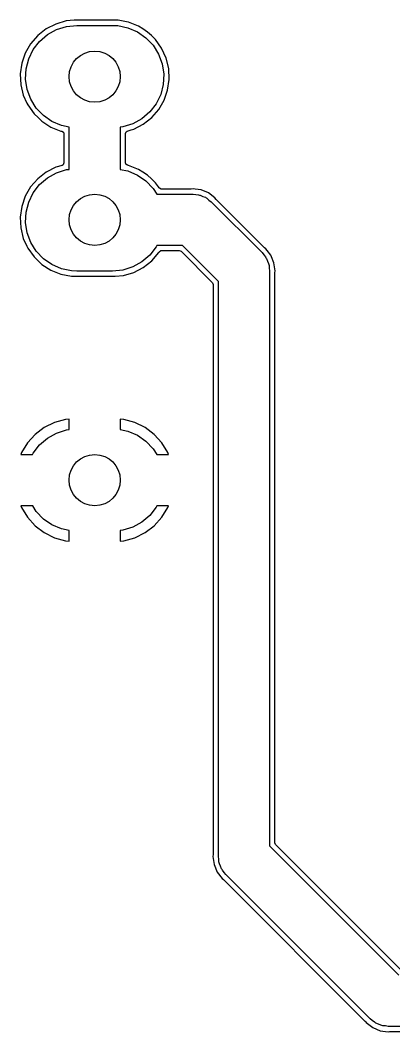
# Model space of a CAD drawing. Extents: x 103 to 225, y -154 to -79.
# Drawn here: x 146.74 to 154.03, y -131.58 to -111.84 of the extents above; entities that cross this region are included whole.
import ezdxf

# ---------------------------------------------------------------- set-up
doc = ezdxf.new("R2010")
doc.units = 0
doc.layers.add('BLACK', color=7, linetype='CONTINUOUS')

msp = doc.modelspace()

# ---------------------------------------------------------------- linework, layer by layer
at = {"layer": 'BLACK', "linetype": 'CONTINUOUS'}
for p, q in [((147.434, -111.918), (147.247, -112.014)), ((147.636, -111.858), (147.434, -111.918)), ((147.793, -111.844), (147.636, -111.858)), ((148.65, -111.843), (147.793, -111.843)), ((147.793, -111.843), (147.793, -111.843)), ((147.793, -111.843), (147.793, -111.844)), ((148.815, -111.875), (148.65, -111.843)), ((148.856, -111.883), (148.815, -111.875)), ((149.052, -111.961), (148.856, -111.883)), ((148.856, -111.883), (148.856, -111.883)), ((147.247, -112.014), (147.082, -112.144)), ((147.12, -112.255), (147.274, -112.123)), ((147.274, -112.123), (147.451, -112.025)), ((147.451, -112.025), (147.644, -111.964)), ((147.644, -111.964), (147.845, -111.944)), ((147.845, -111.944), (148.545, -111.944)), ((148.545, -111.944), (148.646, -111.949)), ((148.646, -111.949), (148.844, -111.99)), ((148.844, -111.99), (149.03, -112.07)), ((149.03, -112.07), (149.196, -112.185)), ((149.133, -112.014), (149.052, -111.961)), ((149.052, -111.961), (149.052, -111.961)), ((149.052, -111.961), (149.052, -111.961)), ((149.228, -112.075), (149.133, -112.014)), ((149.301, -112.144), (149.228, -112.075)), ((146.944, -112.303), (146.839, -112.485)), ((147.082, -112.144), (146.944, -112.303)), ((146.996, -112.415), (147.12, -112.255)), ((149.196, -112.185), (149.336, -112.332)), ((149.38, -112.22), (149.301, -112.144)), ((149.502, -112.391), (149.38, -112.22)), ((146.839, -112.485), (146.771, -112.683)), ((146.907, -112.597), (146.996, -112.415)), ((149.336, -112.332), (149.443, -112.504)), ((149.443, -112.504), (149.513, -112.693)), ((149.59, -112.582), (149.502, -112.391)), ((146.771, -112.683), (146.741, -112.891)), ((146.771, -112.683), (146.771, -112.683)), ((146.857, -112.793), (146.907, -112.597)), ((149.513, -112.693), (149.544, -112.893)), ((149.639, -112.787), (149.59, -112.582)), ((146.741, -112.891), (146.741, -112.891)), ((146.741, -112.891), (146.751, -113.101)), ((146.846, -112.995), (146.857, -112.793)), ((149.544, -112.893), (149.533, -113.095)), ((149.649, -112.997), (149.639, -112.787)), ((146.751, -113.101), (146.751, -113.101)), ((146.751, -113.101), (146.8, -113.306)), ((146.877, -113.195), (146.846, -112.995)), ((149.533, -113.095), (149.483, -113.291)), ((149.619, -113.205), (149.649, -112.997)), ((146.8, -113.306), (146.871, -113.46)), ((146.947, -113.384), (146.877, -113.195)), ((149.483, -113.291), (149.394, -113.473)), ((149.551, -113.403), (149.619, -113.205)), ((146.871, -113.46), (146.888, -113.497)), ((146.888, -113.497), (147.01, -113.668)), ((147.054, -113.556), (146.947, -113.384)), ((149.394, -113.473), (149.27, -113.633)), ((149.446, -113.585), (149.551, -113.403)), ((147.01, -113.668), (147.089, -113.744)), ((147.194, -113.703), (147.054, -113.556)), ((147.36, -113.818), (147.194, -113.703)), ((149.27, -113.633), (149.116, -113.765)), ((149.308, -113.744), (149.446, -113.585)), ((147.089, -113.744), (147.162, -113.813)), ((147.162, -113.813), (147.162, -113.813)), ((147.162, -113.813), (147.162, -113.813)), ((147.162, -113.813), (147.338, -113.927)), ((147.546, -113.898), (147.36, -113.818)), ((147.695, -113.929), (147.546, -113.898)), ((148.939, -113.863), (148.746, -113.924)), ((149.116, -113.765), (148.939, -113.863)), ((148.956, -113.97), (149.143, -113.874)), ((149.143, -113.874), (149.308, -113.744)), ((147.338, -113.927), (147.534, -114.005)), ((147.534, -114.005), (147.555, -114.009)), ((147.555, -114.009), (147.586, -114.029)), ((147.586, -114.029), (147.594, -114.057)), ((147.594, -114.057), (147.594, -114.628)), ((147.695, -114.753), (147.695, -113.929)), ((148.746, -113.924), (148.695, -113.929)), ((148.695, -113.929), (148.695, -114.753)), ((148.796, -114.054), (148.81, -114.019)), ((148.796, -114.625), (148.796, -114.054)), ((148.81, -114.019), (148.831, -114.007)), ((148.831, -114.007), (148.905, -113.985)), ((148.905, -113.985), (148.956, -113.97)), ((148.956, -113.97), (148.956, -113.97)), ((147.559, -114.675), (147.434, -114.712)), ((147.58, -114.663), (147.559, -114.675)), ((147.594, -114.628), (147.58, -114.663)), ((148.804, -114.653), (148.796, -114.625)), ((148.835, -114.673), (148.804, -114.653)), ((148.856, -114.677), (148.835, -114.673)), ((149.052, -114.755), (148.856, -114.677)), ((148.856, -114.677), (148.856, -114.677)), ((147.247, -114.808), (147.082, -114.938)), ((147.434, -114.712), (147.247, -114.808)), ((147.274, -114.917), (147.451, -114.819)), ((147.451, -114.819), (147.644, -114.758)), ((147.644, -114.758), (147.695, -114.753)), ((148.695, -114.753), (148.844, -114.784)), ((148.844, -114.784), (149.03, -114.864)), ((149.03, -114.864), (149.196, -114.979)), ((149.133, -114.808), (149.052, -114.755)), ((149.052, -114.755), (149.052, -114.755)), ((149.052, -114.755), (149.052, -114.755)), ((149.228, -114.869), (149.133, -114.808)), ((149.301, -114.938), (149.228, -114.869)), ((147.082, -114.938), (146.944, -115.097)), ((146.996, -115.209), (147.12, -115.049)), ((147.12, -115.049), (147.274, -114.917)), ((149.196, -114.979), (149.336, -115.126)), ((149.38, -115.014), (149.301, -114.938)), ((149.439, -115.097), (149.38, -115.014)), ((146.839, -115.279), (146.771, -115.477)), ((146.944, -115.097), (146.839, -115.279)), ((146.907, -115.391), (146.996, -115.209)), ((149.336, -115.126), (149.406, -115.238)), ((149.406, -115.238), (150.115, -115.238)), ((149.454, -115.117), (149.439, -115.097)), ((149.459, -115.123), (149.454, -115.117)), ((149.494, -115.137), (149.459, -115.123)), ((150.074, -115.137), (149.494, -115.137)), ((150.077, -115.137), (150.074, -115.137)), ((150.115, -115.132), (150.077, -115.137)), ((150.153, -115.137), (150.115, -115.132)), ((150.115, -115.132), (150.115, -115.132)), ((150.115, -115.238), (150.168, -115.246)), ((150.154, -115.137), (150.153, -115.137)), ((150.272, -115.153), (150.154, -115.137)), ((150.168, -115.246), (150.221, -115.249)), ((150.221, -115.249), (150.238, -115.256)), ((150.238, -115.256), (150.256, -115.258)), ((150.256, -115.258), (150.305, -115.28)), ((150.418, -115.213), (150.272, -115.153)), ((150.305, -115.28), (150.355, -115.299)), ((150.543, -115.31), (150.418, -115.213)), ((150.418, -115.213), (150.418, -115.213)), ((146.771, -115.477), (146.741, -115.685)), ((146.771, -115.477), (146.771, -115.477)), ((146.857, -115.587), (146.907, -115.391)), ((150.355, -115.299), (150.369, -115.31)), ((150.369, -115.31), (150.385, -115.317)), ((150.385, -115.317), (150.426, -115.352)), ((150.426, -115.352), (150.469, -115.384)), ((150.469, -115.384), (151.464, -116.379)), ((150.566, -115.34), (150.543, -115.31)), ((150.569, -115.342), (150.566, -115.34)), ((151.506, -116.279), (150.569, -115.342)), ((146.846, -115.789), (146.857, -115.587)), ((146.741, -115.685), (146.741, -115.685)), ((146.741, -115.685), (146.751, -115.895)), ((146.877, -115.989), (146.846, -115.789)), ((146.751, -115.895), (146.751, -115.895)), ((146.751, -115.895), (146.8, -116.1)), ((146.947, -116.178), (146.877, -115.989)), ((146.8, -116.1), (146.871, -116.254)), ((146.871, -116.254), (146.888, -116.291)), ((147.054, -116.35), (146.947, -116.178)), ((149.394, -116.267), (149.27, -116.427)), ((149.408, -116.238), (149.394, -116.267)), ((149.908, -116.238), (149.408, -116.238)), ((150.61, -116.94), (149.908, -116.238)), ((146.888, -116.291), (147.01, -116.462)), ((147.01, -116.462), (147.089, -116.538)), ((147.194, -116.497), (147.054, -116.35)), ((149.27, -116.427), (149.116, -116.559)), ((149.308, -116.538), (149.446, -116.379)), ((149.446, -116.379), (149.455, -116.363)), ((149.455, -116.363), (149.485, -116.34)), ((149.485, -116.34), (149.497, -116.338)), ((149.497, -116.338), (149.846, -116.338)), ((149.846, -116.338), (149.881, -116.353)), ((149.881, -116.353), (150.495, -116.967)), ((151.464, -116.379), (151.496, -116.422)), ((151.496, -116.422), (151.531, -116.463)), ((151.508, -116.282), (151.506, -116.279)), ((151.538, -116.305), (151.508, -116.282)), ((151.531, -116.463), (151.538, -116.479)), ((151.562, -116.336), (151.538, -116.305)), ((151.635, -116.43), (151.562, -116.336)), ((151.562, -116.336), (151.562, -116.336)), ((151.648, -116.462), (151.635, -116.43)), ((151.635, -116.43), (151.635, -116.43)), ((151.635, -116.43), (151.635, -116.43)), ((151.695, -116.576), (151.648, -116.462)), ((147.089, -116.538), (147.162, -116.607)), ((147.162, -116.607), (147.162, -116.607)), ((147.162, -116.607), (147.162, -116.607)), ((147.162, -116.607), (147.338, -116.721)), ((147.36, -116.612), (147.194, -116.497)), ((147.546, -116.692), (147.36, -116.612)), ((148.939, -116.657), (148.746, -116.718)), ((149.116, -116.559), (148.939, -116.657)), ((148.956, -116.764), (149.143, -116.668)), ((149.143, -116.668), (149.308, -116.538)), ((151.538, -116.479), (151.549, -116.493)), ((151.549, -116.493), (151.568, -116.543)), ((151.568, -116.543), (151.59, -116.592)), ((151.59, -116.592), (151.592, -116.61)), ((151.592, -116.61), (151.599, -116.627)), ((151.599, -116.627), (151.602, -116.68)), ((151.716, -116.733), (151.695, -116.576)), ((147.338, -116.721), (147.534, -116.799)), ((147.534, -116.799), (147.74, -116.838)), ((147.744, -116.733), (147.546, -116.692)), ((147.74, -116.838), (147.74, -116.838)), ((147.74, -116.838), (148.597, -116.838)), ((147.845, -116.738), (147.744, -116.733)), ((148.545, -116.738), (147.845, -116.738)), ((148.746, -116.718), (148.545, -116.738)), ((148.597, -116.838), (148.754, -116.824)), ((148.597, -116.838), (148.597, -116.838)), ((148.754, -116.824), (148.956, -116.764)), ((151.602, -116.68), (151.61, -116.733)), ((151.61, -116.733), (151.61, -127.956)), ((151.71, -116.774), (151.711, -116.771)), ((151.71, -123.264), (151.71, -116.774)), ((151.711, -116.771), (151.716, -116.733)), ((150.495, -116.967), (150.51, -117.002)), ((150.51, -117.002), (150.51, -128.122)), ((150.61, -128.163), (150.61, -116.94)), ((147.695, -119.627), (147.624, -119.633)), ((147.695, -119.833), (147.695, -119.627)), ((147.695, -119.627), (147.695, -119.627)), ((148.766, -119.633), (148.695, -119.627)), ((148.695, -119.627), (148.695, -119.833)), ((147.211, -119.793), (147.033, -119.927)), ((147.41, -119.694), (147.211, -119.793)), ((147.211, -119.793), (147.211, -119.793)), ((147.624, -119.633), (147.41, -119.694)), ((148.98, -119.694), (148.766, -119.633)), ((148.766, -119.633), (148.766, -119.633)), ((149.179, -119.793), (148.98, -119.694)), ((149.357, -119.927), (149.179, -119.793)), ((149.179, -119.793), (149.179, -119.793)), ((147.033, -119.927), (146.883, -120.092)), ((147.033, -119.927), (147.033, -119.927)), ((147.12, -120.129), (147.274, -119.997)), ((147.274, -119.997), (147.451, -119.899)), ((147.451, -119.899), (147.644, -119.838)), ((147.644, -119.838), (147.695, -119.833)), ((148.695, -119.833), (148.844, -119.864)), ((148.844, -119.864), (149.03, -119.944)), ((149.03, -119.944), (149.196, -120.059)), ((149.507, -120.092), (149.357, -119.927)), ((149.357, -119.927), (149.357, -119.927)), ((146.883, -120.092), (146.766, -120.281)), ((146.996, -120.289), (147.12, -120.129)), ((149.196, -120.059), (149.336, -120.206)), ((149.336, -120.206), (149.406, -120.318)), ((149.624, -120.281), (149.507, -120.092)), ((146.766, -120.281), (146.752, -120.318)), ((146.752, -120.318), (146.752, -120.318)), ((146.752, -120.318), (146.982, -120.318)), ((146.982, -120.318), (146.996, -120.289)), ((149.406, -120.318), (149.638, -120.318)), ((149.638, -120.318), (149.624, -120.281)), ((149.638, -120.318), (149.638, -120.318)), ((146.984, -121.318), (146.752, -121.318)), ((146.752, -121.318), (146.766, -121.355)), ((146.766, -121.355), (146.883, -121.544)), ((147.054, -121.43), (146.984, -121.318)), ((149.394, -121.347), (149.27, -121.507)), ((149.408, -121.318), (149.394, -121.347)), ((149.638, -121.318), (149.408, -121.318)), ((149.507, -121.544), (149.624, -121.355)), ((149.624, -121.355), (149.638, -121.318)), ((146.883, -121.544), (147.033, -121.709)), ((147.194, -121.577), (147.054, -121.43)), ((147.36, -121.692), (147.194, -121.577)), ((149.27, -121.507), (149.116, -121.639)), ((149.357, -121.709), (149.507, -121.544)), ((147.033, -121.709), (147.033, -121.709)), ((147.033, -121.709), (147.211, -121.843)), ((147.546, -121.772), (147.36, -121.692)), ((147.695, -121.803), (147.546, -121.772)), ((148.746, -121.798), (148.695, -121.803)), ((148.939, -121.737), (148.746, -121.798)), ((149.116, -121.639), (148.939, -121.737)), ((149.179, -121.843), (149.357, -121.709)), ((149.357, -121.709), (149.357, -121.709)), ((147.211, -121.843), (147.211, -121.843)), ((147.211, -121.843), (147.41, -121.942)), ((147.41, -121.942), (147.624, -122.003)), ((147.695, -122.009), (147.695, -121.803)), ((148.695, -121.803), (148.695, -122.009)), ((148.766, -122.003), (148.98, -121.942)), ((148.98, -121.942), (149.179, -121.843)), ((149.179, -121.843), (149.179, -121.843)), ((147.624, -122.003), (147.624, -122.003)), ((147.624, -122.003), (147.695, -122.009)), ((147.695, -122.009), (147.695, -122.009)), ((148.695, -122.009), (148.766, -122.003)), ((148.766, -122.003), (148.766, -122.003)), ((151.71, -127.894), (151.71, -123.264)), ((151.725, -127.929), (151.71, -127.894)), ((151.61, -127.956), (154.132, -130.478)), ((151.947, -128.15), (151.725, -127.929)), ((150.509, -128.125), (150.504, -128.163)), ((150.504, -128.163), (150.51, -128.202)), ((150.51, -128.122), (150.509, -128.125)), ((150.51, -128.202), (150.525, -128.32)), ((150.618, -128.216), (150.61, -128.163)), ((150.621, -128.269), (150.618, -128.216)), ((150.628, -128.286), (150.621, -128.269)), ((150.63, -128.304), (150.628, -128.286)), ((150.652, -128.353), (150.63, -128.304)), ((154.159, -130.363), (151.947, -128.15)), ((150.525, -128.32), (150.585, -128.466)), ((150.585, -128.466), (150.585, -128.466)), ((150.585, -128.466), (150.682, -128.591)), ((150.671, -128.403), (150.652, -128.353)), ((150.682, -128.417), (150.671, -128.403)), ((150.689, -128.433), (150.682, -128.417)), ((150.724, -128.474), (150.689, -128.433)), ((150.756, -128.517), (150.724, -128.474)), ((150.682, -128.591), (150.712, -128.614)), ((150.712, -128.614), (150.714, -128.617)), ((150.714, -128.617), (153.471, -131.374)), ((153.571, -131.332), (150.756, -128.517)), ((153.471, -131.374), (153.474, -131.376)), ((153.474, -131.376), (153.475, -131.378)), ((153.475, -131.378), (153.497, -131.406)), ((153.497, -131.406), (153.497, -131.406)), ((153.497, -131.406), (153.622, -131.503)), ((153.614, -131.364), (153.571, -131.332)), ((153.655, -131.399), (153.614, -131.364)), ((153.671, -131.406), (153.655, -131.399)), ((153.685, -131.417), (153.671, -131.406)), ((153.735, -131.436), (153.685, -131.417)), ((153.784, -131.458), (153.735, -131.436)), ((153.802, -131.46), (153.784, -131.458)), ((153.819, -131.467), (153.802, -131.46)), ((153.872, -131.47), (153.819, -131.467)), ((153.925, -131.478), (153.872, -131.47)), ((153.622, -131.503), (153.623, -131.503)), ((153.623, -131.503), (153.768, -131.563)), ((153.768, -131.563), (153.925, -131.584)), ((174.865, -131.478), (153.925, -131.478)), ((153.925, -131.584), (153.952, -131.58)), ((153.952, -131.58), (153.963, -131.579)), ((153.963, -131.579), (153.966, -131.578)), ((153.966, -131.578), (174.824, -131.578))]:
    msp.add_line(p, q, dxfattribs=at)
at = {"layer": 'BLACK'}
for centre in [(148.195, -112.944), (148.195, -115.738), (148.195, -120.818)]:
    msp.add_circle(centre, 0.5, dxfattribs=at)

doc.saveas('drawing.dxf')
